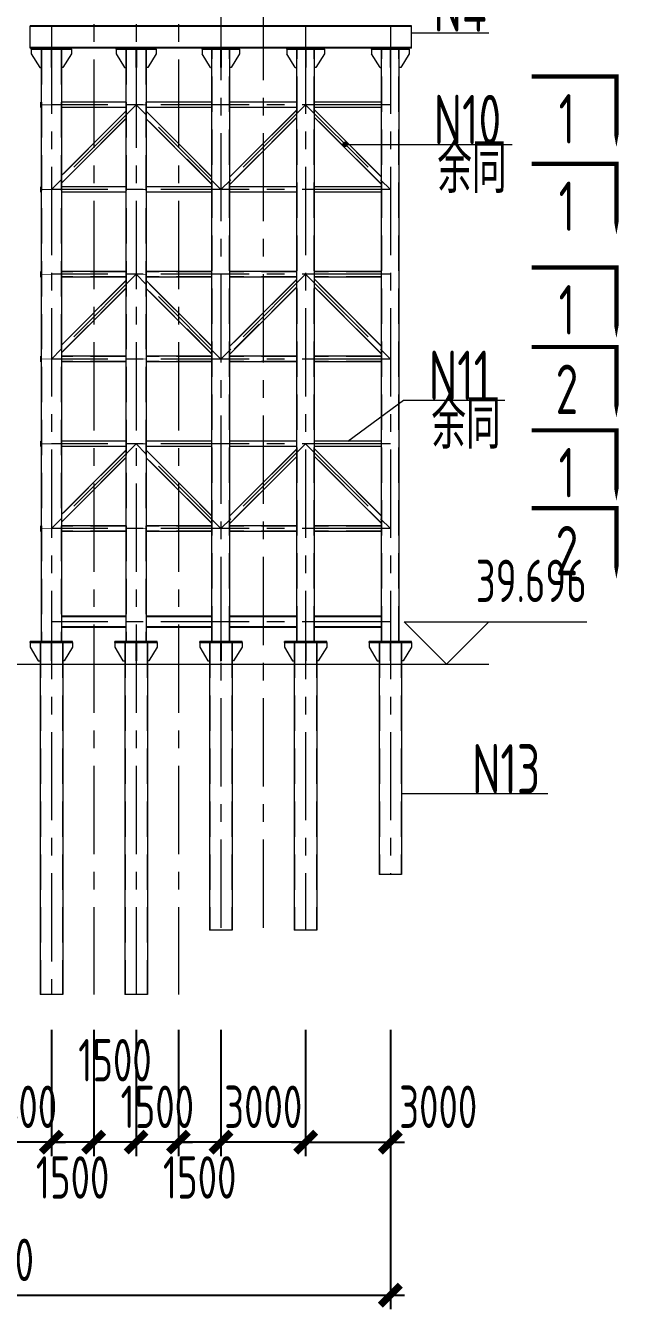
# Model space of a CAD drawing. Extents: x -2876908 to 633791, y -1383861 to 872234.
# Drawn here: x -744545 to -723458, y -1009669 to -964236 of the extents above; entities that cross this region are included whole.
import ezdxf
from ezdxf.enums import TextEntityAlignment as Align

# ---------------------------------------------------------------- set-up
doc = ezdxf.new("R2010")
doc.units = 0
doc.header["$LTSCALE"] = 5
doc.header["$MEASUREMENT"] = 0
for name, pattern in [('CENTER', [2, 1.25, -0.25, 0.25, -0.25]), ('DASH', [0.35, 0.25, -0.1]), ('DASHED', [0.75, 0.5, -0.25])]:
    doc.linetypes.add(name, pattern=pattern)
doc.layers.get('0').update_dxf_attribs({"linetype": 'CONTINUOUS', "lineweight": 25})
doc.layers.get('DEFPOINTS').update_dxf_attribs({"color": 35, "linetype": 'CONTINUOUS', "lineweight": 13})
for name, color, linetype, lineweight in [('3中心线', 6, 'CENTER', 18), ('4虚线', 2, 'DASHED', 18), ('5标注', 3, 'CONTINUOUS', 15), ('6文本', 7, 'CONTINUOUS', 15), ('7边界线', 8, 'CONTINUOUS', 15), ('8轮廓线', 4, 'CONTINUOUS', 15), ('DIM', 3, 'CONTINUOUS', 0), ('REIND', 1, 'CONTINUOUS', 0), ('THIN', 7, 'CONTINUOUS', 0)]:
    doc.layers.add(name, color=color, linetype=linetype, lineweight=lineweight)
doc.layers.add('M_Prof', color=2, linetype='CONTINUOUS')
doc.styles.add('TSSD_Dimension', font='tssdeng.shx', dxfattribs={"width": 0.7, "bigfont": 'hztxt.shx'})
doc.styles.add('TSSD_NORM', font='tssdeng.shx', dxfattribs={"width": 0.7, "bigfont": 'hztxt.shx'})
doc.dimstyles.new('TSSD_100_100', dxfattribs={"dimtxt": 300, "dimasz": 100, "dimexe": 100, "dimexo": 250, "dimgap": 100, "dimtad": 1, "dimdec": 0, "dimzin": 0, "dimdsep": 46, "dimtxsty": 'TSSD_Dimension', "dimblk": 'ARCHTICK', "dimblk1": 'ARCHTICK', "dimblk2": 'ARCHTICK', "dimcen": 0, "dimdle": 100, "dimclrt": 7, "dimadec": 0, "dimazin": 0, "dimtfac": 1, "dimtdec": 0, "dimtix": 1, "dimtmove": 2, "dimatfit": 3, "dimfxl": 1, "dimtolj": 1, "dimtzin": 0, "dimarcsym": 0})

# ---------------------------------------------------------------- blocks, each defined once
blk = doc.blocks.new('_ArchTick')
at = {"color": 0, "linetype": 'ByBlock', "const_width": 0.5}
blk.add_lwpolyline([(-0.707, -0.707), (0.707, 0.707)], dxfattribs=at)
blk = doc.blocks.new('*D1149')
at = {"layer": 'DEFPOINTS', "color": 0, "transparency": 16777216}
for p in [(-760435, -998525), (-731635, -998525), (-731635, -1009169)]:
    blk.add_point(p, dxfattribs=at)
at = {"layer": 'DIM', "color": 0, "lineweight": -2, "transparency": 16777216}
for p, q in [((-760435, -999775), (-760435, -1009669)), ((-731635, -999775), (-731635, -1009669)), ((-760935, -1009169), (-731135, -1009169))]:
    blk.add_line(p, q, dxfattribs=at)
at = {"layer": 'DIM', "color": 0, "lineweight": -2, "transparency": 16777216, "xscale": 500, "yscale": 500, "zscale": 500, "rotation": 180}
blk.add_blockref('_ArchTick', (-760435, -1009169), dxfattribs=at)
at = {"layer": 'DIM', "color": 0, "lineweight": -2, "transparency": 16777216, "xscale": 500, "yscale": 500, "zscale": 500}
blk.add_blockref('_ArchTick', (-731635, -1009169), dxfattribs=at)
at = {"layer": 'DIM', "color": 7, "transparency": 16777216, "insert": (-746035, -1007919), "char_height": 1500, "attachment_point": 5, "style": 'TSSD_Dimension'}
blk.add_mtext('\\A1;28800', dxfattribs=at)
blk = doc.blocks.new('*D1183')
at = {"layer": 'DEFPOINTS', "color": 0, "transparency": 16777216}
for p in [(-737635, -998525), (-734635, -998525), (-737635, -1003752)]:
    blk.add_point(p, dxfattribs=at)
at = {"layer": 'DIM', "color": 0, "lineweight": -2, "transparency": 16777216}
for p, q in [((-737635, -999775), (-737635, -1004252)), ((-734635, -999775), (-734635, -1004252)), ((-737635, -1003752), (-738135, -1003752)), ((-734635, -1003752), (-737635, -1003752)), ((-734635, -1003752), (-734135, -1003752))]:
    blk.add_line(p, q, dxfattribs=at)
at = {"layer": 'DIM', "color": 0, "lineweight": -2, "transparency": 16777216, "xscale": 500, "yscale": 500, "zscale": 500}
blk.add_blockref('_ArchTick', (-737635, -1003752), dxfattribs=at)
at = {"layer": 'DIM', "color": 0, "lineweight": -2, "transparency": 16777216, "xscale": 500, "yscale": 500, "zscale": 500, "rotation": 180}
blk.add_blockref('_ArchTick', (-734635, -1003752), dxfattribs=at)
at = {"layer": 'DIM', "color": 7, "transparency": 16777216, "insert": (-736135, -1002502), "char_height": 1500, "attachment_point": 5, "style": 'TSSD_Dimension'}
blk.add_mtext('\\A1;3000', dxfattribs=at)
blk = doc.blocks.new('*D1184')
at = {"layer": 'DEFPOINTS', "color": 0, "transparency": 16777216}
for p in [(-739135, -998525), (-737635, -998525), (-739135, -1003752)]:
    blk.add_point(p, dxfattribs=at)
at = {"layer": 'DIM', "color": 0, "lineweight": -2, "transparency": 16777216}
for p, q in [((-739135, -999775), (-739135, -1004252)), ((-737635, -999775), (-737635, -1004252)), ((-737135, -1003752), (-739635, -1003752))]:
    blk.add_line(p, q, dxfattribs=at)
at = {"layer": 'DIM', "color": 0, "lineweight": -2, "transparency": 16777216, "xscale": 500, "yscale": 500, "zscale": 500, "rotation": 180}
blk.add_blockref('_ArchTick', (-739135, -1003752), dxfattribs=at)
at = {"layer": 'DIM', "color": 0, "lineweight": -2, "transparency": 16777216, "xscale": 500, "yscale": 500, "zscale": 500}
blk.add_blockref('_ArchTick', (-737635, -1003752), dxfattribs=at)
at = {"layer": 'DIM', "color": 7, "transparency": 16777216, "insert": (-738385, -1005002), "char_height": 1500, "attachment_point": 5, "style": 'TSSD_Dimension'}
blk.add_mtext('\\A1;1500', dxfattribs=at)
blk = doc.blocks.new('*D1185')
at = {"layer": 'DEFPOINTS', "color": 0, "transparency": 16777216}
for p in [(-740635, -998525), (-739135, -998525), (-740635, -1003752)]:
    blk.add_point(p, dxfattribs=at)
at = {"layer": 'DIM', "color": 0, "lineweight": -2, "transparency": 16777216}
for p, q in [((-740635, -999775), (-740635, -1004252)), ((-739135, -999775), (-739135, -1004252)), ((-740635, -1003752), (-741135, -1003752)), ((-739135, -1003752), (-740635, -1003752)), ((-739135, -1003752), (-738635, -1003752))]:
    blk.add_line(p, q, dxfattribs=at)
at = {"layer": 'DIM', "color": 0, "lineweight": -2, "transparency": 16777216, "xscale": 500, "yscale": 500, "zscale": 500}
blk.add_blockref('_ArchTick', (-740635, -1003752), dxfattribs=at)
at = {"layer": 'DIM', "color": 0, "lineweight": -2, "transparency": 16777216, "xscale": 500, "yscale": 500, "zscale": 500, "rotation": 180}
blk.add_blockref('_ArchTick', (-739135, -1003752), dxfattribs=at)
at = {"layer": 'DIM', "color": 7, "transparency": 16777216, "insert": (-739885, -1002502), "char_height": 1500, "attachment_point": 5, "style": 'TSSD_Dimension'}
blk.add_mtext('\\A1;1500', dxfattribs=at)
blk = doc.blocks.new('*D1186')
at = {"layer": 'DEFPOINTS', "color": 0, "transparency": 16777216}
for p in [(-742135, -998525), (-740635, -998525), (-742135, -1003752)]:
    blk.add_point(p, dxfattribs=at)
at = {"layer": 'DIM', "color": 0, "lineweight": -2, "transparency": 16777216}
for p, q in [((-742135, -999775), (-742135, -1004252)), ((-740635, -999775), (-740635, -1004252)), ((-740135, -1003752), (-742635, -1003752))]:
    blk.add_line(p, q, dxfattribs=at)
at = {"layer": 'DIM', "color": 0, "lineweight": -2, "transparency": 16777216, "xscale": 500, "yscale": 500, "zscale": 500, "rotation": 180}
blk.add_blockref('_ArchTick', (-742135, -1003752), dxfattribs=at)
at = {"layer": 'DIM', "color": 0, "lineweight": -2, "transparency": 16777216, "xscale": 500, "yscale": 500, "zscale": 500}
blk.add_blockref('_ArchTick', (-740635, -1003752), dxfattribs=at)
at = {"layer": 'DIM', "color": 7, "transparency": 16777216, "insert": (-741385, -1000852), "char_height": 1500, "attachment_point": 5, "style": 'TSSD_Dimension'}
blk.add_mtext('\\A1;1500', dxfattribs=at)
blk = doc.blocks.new('*D1187')
at = {"layer": 'DEFPOINTS', "color": 0, "transparency": 16777216}
for p in [(-746035, -998525), (-743635, -998525), (-746035, -1003752)]:
    blk.add_point(p, dxfattribs=at)
at = {"layer": 'DIM', "color": 0, "lineweight": -2, "transparency": 16777216}
for p, q in [((-746035, -999775), (-746035, -1004252)), ((-743635, -999775), (-743635, -1004252)), ((-746035, -1003752), (-746535, -1003752)), ((-743635, -1003752), (-746035, -1003752)), ((-743635, -1003752), (-743135, -1003752))]:
    blk.add_line(p, q, dxfattribs=at)
at = {"layer": 'DIM', "color": 0, "lineweight": -2, "transparency": 16777216, "xscale": 500, "yscale": 500, "zscale": 500}
blk.add_blockref('_ArchTick', (-746035, -1003752), dxfattribs=at)
at = {"layer": 'DIM', "color": 0, "lineweight": -2, "transparency": 16777216, "xscale": 500, "yscale": 500, "zscale": 500, "rotation": 180}
blk.add_blockref('_ArchTick', (-743635, -1003752), dxfattribs=at)
at = {"layer": 'DIM', "color": 7, "transparency": 16777216, "insert": (-744835, -1002502), "char_height": 1500, "attachment_point": 5, "style": 'TSSD_Dimension'}
blk.add_mtext('\\A1;2400', dxfattribs=at)
blk = doc.blocks.new('*D1181')
at = {"layer": 'DEFPOINTS', "color": 0, "transparency": 16777216}
for p in [(-734635, -998525), (-731635, -998525), (-731635, -1003752)]:
    blk.add_point(p, dxfattribs=at)
at = {"layer": 'DIM', "color": 0, "lineweight": -2, "transparency": 16777216}
for p, q in [((-734635, -999775), (-734635, -1004252)), ((-731635, -999775), (-731635, -1004252)), ((-735135, -1003752), (-731135, -1003752))]:
    blk.add_line(p, q, dxfattribs=at)
at = {"layer": 'DIM', "color": 0, "lineweight": -2, "transparency": 16777216, "xscale": 500, "yscale": 500, "zscale": 500, "rotation": 180}
blk.add_blockref('_ArchTick', (-734635, -1003752), dxfattribs=at)
at = {"layer": 'DIM', "color": 0, "lineweight": -2, "transparency": 16777216, "xscale": 500, "yscale": 500, "zscale": 500}
blk.add_blockref('_ArchTick', (-731635, -1003752), dxfattribs=at)
at = {"layer": 'DIM', "color": 7, "transparency": 16777216, "insert": (-729941, -1002502), "char_height": 1500, "attachment_point": 5, "style": 'TSSD_Dimension'}
blk.add_mtext('\\A1;3000', dxfattribs=at)
blk = doc.blocks.new('*D1182')
at = {"layer": 'DEFPOINTS', "color": 0, "transparency": 16777216}
for p in [(-743635, -998525), (-742135, -998525), (-743635, -1003752)]:
    blk.add_point(p, dxfattribs=at)
at = {"layer": 'DIM', "color": 0, "lineweight": -2, "transparency": 16777216}
for p, q in [((-743635, -999775), (-743635, -1004252)), ((-742135, -999775), (-742135, -1004252)), ((-741635, -1003752), (-744135, -1003752))]:
    blk.add_line(p, q, dxfattribs=at)
at = {"layer": 'DIM', "color": 0, "lineweight": -2, "transparency": 16777216, "xscale": 500, "yscale": 500, "zscale": 500, "rotation": 180}
blk.add_blockref('_ArchTick', (-743635, -1003752), dxfattribs=at)
at = {"layer": 'DIM', "color": 0, "lineweight": -2, "transparency": 16777216, "xscale": 500, "yscale": 500, "zscale": 500}
blk.add_blockref('_ArchTick', (-742135, -1003752), dxfattribs=at)
at = {"layer": 'DIM', "color": 7, "transparency": 16777216, "insert": (-742885, -1005002), "char_height": 1500, "attachment_point": 5, "style": 'TSSD_Dimension'}
blk.add_mtext('\\A1;1500', dxfattribs=at)

msp = doc.modelspace()

# ---------------------------------------------------------------- linework, layer by layer
at = {"layer": '3中心线', "ltscale": 500}
for p, q in [((-742134.732, -960436.31), (-742134.732, -998525.314)), ((-740634.732, -960436.31), (-740634.732, -998525.314)), ((-739134.732, -960436.31), (-739134.732, -998525.314)), ((-737634.732, -963036.31), (-737634.732, -996247.263)), ((-736134.732, -963036.31), (-736134.732, -996247.263)), ((-743634.732, -964236.31), (-743634.732, -998525.314)), ((-734634.732, -964236.31), (-734634.732, -996247.263)), ((-731634.732, -964236.31), (-731634.732, -994276.647)), ((-731634.732, -967036.31), (-743634.732, -967036.31)), ((-740634.732, -967036.31), (-743634.732, -970036.31)), ((-737634.732, -970036.31), (-740634.732, -967036.31)), ((-734634.732, -967036.31), (-737634.732, -970036.31)), ((-734634.732, -967036.31), (-731634.732, -970036.31)), ((-731634.732, -970036.31), (-743634.732, -970036.31)), ((-731634.732, -973036.31), (-743634.732, -973036.31)), ((-740634.732, -973036.31), (-743634.732, -976036.31)), ((-737634.732, -976036.31), (-740634.732, -973036.31)), ((-734634.732, -973036.31), (-737634.732, -976036.31)), ((-734634.732, -973036.31), (-731634.732, -976036.31)), ((-731634.732, -976036.31), (-743634.732, -976036.31)), ((-731634.732, -979036.31), (-743634.732, -979036.31)), ((-740634.732, -979036.31), (-743634.732, -982036.31)), ((-737634.732, -982036.31), (-740634.732, -979036.31)), ((-734634.732, -979036.31), (-737634.732, -982036.31)), ((-734634.732, -979036.31), (-731634.732, -982036.31)), ((-731634.732, -982036.31), (-743634.732, -982036.31)), ((-731634.732, -985335.992), (-743634.732, -985335.992))]:
    msp.add_line(p, q, dxfattribs=at)
at = {"layer": '4虚线', "ltscale": 500}
for p, q in [((-743982.732, -965066.31), (-743982.732, -986035.992)), ((-743286.732, -965066.31), (-743286.732, -986035.992)), ((-740982.732, -965066.31), (-740982.732, -986035.992)), ((-740286.732, -965066.31), (-740286.732, -986035.992)), ((-737939.732, -986035.992), (-737939.732, -965066.31)), ((-737329.732, -986035.992), (-737329.732, -965066.31)), ((-734939.732, -986035.992), (-734939.732, -965066.31)), ((-734329.732, -986035.992), (-734329.732, -965066.31)), ((-731939.732, -986035.992), (-731939.732, -965066.31)), ((-731329.732, -986035.992), (-731329.732, -965066.31)), ((-740994.732, -966945.31), (-743274.732, -966945.31)), ((-740994.732, -967127.31), (-743274.732, -967127.31)), ((-737949.732, -966945.31), (-740274.732, -966945.31)), ((-737949.732, -967127.31), (-740274.732, -967127.31)), ((-734949.732, -966945.31), (-737319.732, -966945.31)), ((-734949.732, -967127.31), (-737319.732, -967127.31)), ((-734949.732, -967222.616), (-737319.732, -969592.616)), ((-731949.732, -966945.31), (-734319.732, -966945.31)), ((-731949.732, -967127.31), (-734319.732, -967127.31)), ((-731949.732, -969592.616), (-734319.732, -967222.616)), ((-740994.732, -967267.616), (-743274.732, -969547.616)), ((-740994.732, -967525.003), (-743274.732, -969805.003)), ((-737949.732, -969592.616), (-740274.732, -967267.616)), ((-737949.732, -969850.003), (-740274.732, -967525.003)), ((-734949.732, -967480.003), (-737319.732, -969850.003)), ((-731949.732, -969850.003), (-734319.732, -967480.003)), ((-740994.732, -969945.31), (-743274.732, -969945.31)), ((-737949.732, -969945.31), (-740274.732, -969945.31)), ((-734949.732, -969945.31), (-737319.732, -969945.31)), ((-731949.732, -969945.31), (-734319.732, -969945.31)), ((-740994.732, -970127.31), (-743274.732, -970127.31)), ((-737949.732, -970127.31), (-740274.732, -970127.31)), ((-734949.732, -970127.31), (-737319.732, -970127.31)), ((-731949.732, -970127.31), (-734319.732, -970127.31)), ((-740994.732, -972945.31), (-743274.732, -972945.31)), ((-740994.732, -973127.31), (-743274.732, -973127.31)), ((-737949.732, -972945.31), (-740274.732, -972945.31)), ((-737949.732, -973127.31), (-740274.732, -973127.31)), ((-734949.732, -972945.31), (-737319.732, -972945.31)), ((-734949.732, -973127.31), (-737319.732, -973127.31)), ((-731949.732, -972945.31), (-734319.732, -972945.31)), ((-731949.732, -973127.31), (-734319.732, -973127.31)), ((-740994.732, -973267.616), (-743274.732, -975547.616)), ((-740994.732, -973525.003), (-743274.732, -975805.003)), ((-737949.732, -975592.616), (-740274.732, -973267.616)), ((-737949.732, -975850.003), (-740274.732, -973525.003)), ((-734949.732, -973222.616), (-737319.732, -975592.616)), ((-734949.732, -973480.003), (-737319.732, -975850.003)), ((-731949.732, -975592.616), (-734319.732, -973222.616)), ((-731949.732, -975850.003), (-734319.732, -973480.003)), ((-740994.732, -975945.31), (-743274.732, -975945.31)), ((-740994.732, -976127.31), (-743274.732, -976127.31)), ((-737949.732, -975945.31), (-740274.732, -975945.31)), ((-737949.732, -976127.31), (-740274.732, -976127.31)), ((-734949.732, -975945.31), (-737319.732, -975945.31)), ((-734949.732, -976127.31), (-737319.732, -976127.31)), ((-731949.732, -975945.31), (-734319.732, -975945.31)), ((-731949.732, -976127.31), (-734319.732, -976127.31)), ((-740994.732, -978945.31), (-743274.732, -978945.31)), ((-737949.732, -978945.31), (-740274.732, -978945.31)), ((-734949.732, -978945.31), (-737319.732, -978945.31)), ((-731949.732, -978945.31), (-734319.732, -978945.31)), ((-740994.732, -979127.31), (-743274.732, -979127.31)), ((-740994.732, -979267.616), (-743274.732, -981547.616)), ((-740994.732, -979525.003), (-743274.732, -981805.003)), ((-737949.732, -979127.31), (-740274.732, -979127.31)), ((-737949.732, -981592.616), (-740274.732, -979267.616)), ((-737949.732, -981850.003), (-740274.732, -979525.003)), ((-734949.732, -979127.31), (-737319.732, -979127.31)), ((-734949.732, -979222.616), (-737319.732, -981592.616)), ((-734949.732, -979480.003), (-737319.732, -981850.003)), ((-731949.732, -979127.31), (-734319.732, -979127.31)), ((-731949.732, -981592.616), (-734319.732, -979222.616)), ((-731949.732, -981850.003), (-734319.732, -979480.003)), ((-740994.732, -981945.31), (-743274.732, -981945.31)), ((-740994.732, -982127.31), (-743274.732, -982127.31)), ((-737949.732, -981945.31), (-740274.732, -981945.31)), ((-737949.732, -982127.31), (-740274.732, -982127.31)), ((-734949.732, -981945.31), (-737319.732, -981945.31)), ((-734949.732, -982127.31), (-737319.732, -982127.31)), ((-731949.732, -981945.31), (-734319.732, -981945.31)), ((-731949.732, -982127.31), (-734319.732, -982127.31)), ((-744022.732, -986065.992), (-744022.732, -998525.314)), ((-743246.732, -986065.992), (-743246.732, -998525.314)), ((-741022.732, -986065.992), (-741022.732, -998525.314)), ((-740246.732, -986065.992), (-740246.732, -998525.314)), ((-738022.732, -986065.992), (-738022.732, -996247.263)), ((-737246.732, -986065.992), (-737246.732, -996247.263)), ((-735022.732, -986065.992), (-735022.732, -996247.263)), ((-734246.732, -986065.992), (-734246.732, -996247.263)), ((-732022.732, -986065.992), (-732022.732, -994276.647)), ((-731246.732, -986065.992), (-731246.732, -994276.647))]:
    msp.add_line(p, q, dxfattribs=at)
at = {"layer": '5标注'}
for p, q in [((-730884.732, -964486.31), (-728150.627, -964486.31)), ((-733234.732, -968436.31), (-727325.777, -968436.31)), ((-733134.732, -978939.31), (-731174.033, -977488.749)), ((-731174.033, -977488.749), (-727584.643, -977488.749)), ((-731234.732, -991416.056), (-726057.346, -991416.056))]:
    msp.add_line(p, q, dxfattribs=at)
at = {"layer": '5标注', "flags": 128}
for points in [[(-726633.355, -966032.523, 150, 150, 0), (-723633.355, -966032.523, 150, 150, 0), (-723633.355, -967532.523, 350, 0, 0), (-723633.355, -968532.523, 0, 0, 0)], [(-726633.355, -969128.082, 150, 150, 0), (-723633.355, -969128.082, 150, 150, 0), (-723633.355, -970628.082, 350, 0, 0), (-723633.355, -971628.082, 0, 0, 0)], [(-726633.355, -972792.225, 150, 150, 0), (-723633.355, -972792.225, 150, 150, 0), (-723633.355, -974292.225, 350, 0, 0), (-723633.355, -975292.225, 0, 0, 0)], [(-726633.355, -975607.501, 150, 150, 0), (-723633.355, -975607.501, 150, 150, 0), (-723633.355, -977107.501, 350, 0, 0), (-723633.355, -978107.501, 0, 0, 0)], [(-726633.355, -978557.273, 150, 150, 0), (-723633.355, -978557.273, 150, 150, 0), (-723633.355, -980057.273, 350, 0, 0), (-723633.355, -981057.273, 0, 0, 0)], [(-726633.355, -981316.773, 150, 150, 0), (-723633.355, -981316.773, 150, 150, 0), (-723633.355, -982816.773, 350, 0, 0), (-723633.355, -983816.773, 0, 0, 0)]]:
    msp.add_lwpolyline(points, format="xyseb", dxfattribs=at)
at = {"layer": '5标注', "linetype": 'DASH', "ltscale": 100, "const_width": 30, "flags": 128}
for points in [[(-743274.732, -967036.31), (-743994.732, -967036.31)], [(-740274.732, -967036.31), (-740994.732, -967036.31)], [(-743274.732, -970036.31), (-743994.732, -970036.31)], [(-740274.732, -970036.31), (-740994.732, -970036.31)], [(-743274.732, -973036.31), (-743994.732, -973036.31)], [(-740274.732, -973036.31), (-740994.732, -973036.31)], [(-743274.732, -976036.31), (-743994.732, -976036.31)], [(-740274.732, -976036.31), (-740994.732, -976036.31)], [(-743274.732, -979036.31), (-743994.732, -979036.31)], [(-740274.732, -979036.31), (-740994.732, -979036.31)], [(-743274.732, -982036.31), (-743994.732, -982036.31)], [(-740274.732, -982036.31), (-740994.732, -982036.31)]]:
    msp.add_lwpolyline(points, dxfattribs=at)
at = {"layer": '7边界线'}
msp.add_line((-762375.714, -986836.31), (-729811.844, -986836.31), dxfattribs=at)
at = {"layer": '8轮廓线'}
for p, q in [((-738384.732, -964236.31), (-744384.732, -964236.31)), ((-744384.732, -965036.31), (-744384.732, -964236.31)), ((-738384.732, -964264.31), (-744384.732, -964264.31)), ((-730884.732, -964236.31), (-738384.732, -964236.31)), ((-730884.732, -964264.31), (-738384.732, -964264.31)), ((-730884.732, -965036.31), (-730884.732, -964236.31)), ((-738384.732, -965008.31), (-744384.732, -965008.31)), ((-738384.732, -965036.31), (-744384.732, -965036.31)), ((-742884.732, -965036.31), (-744384.732, -965036.31)), ((-744344.732, -965066.31), (-744344.732, -965036.31)), ((-744344.732, -965066.31), (-742924.732, -965066.31)), ((-744344.732, -965066.31), (-744344.732, -965236.31)), ((-744344.732, -965236.31), (-744044.732, -965716.31)), ((-743994.732, -965066.31), (-743994.732, -986035.992)), ((-743644.732, -965066.31), (-743644.732, -965716.31)), ((-743624.732, -965066.31), (-743624.732, -965716.31)), ((-743274.732, -965066.31), (-743274.732, -986035.992)), ((-742924.732, -965236.31), (-743224.732, -965716.31)), ((-742924.732, -965066.31), (-742924.732, -965036.31)), ((-742924.732, -965066.31), (-742924.732, -965236.31)), ((-738384.732, -965036.31), (-741384.732, -965036.31)), ((-741344.732, -965066.31), (-741344.732, -965036.31)), ((-741344.732, -965066.31), (-739924.732, -965066.31)), ((-741344.732, -965066.31), (-741344.732, -965236.31)), ((-741344.732, -965236.31), (-741044.732, -965716.31)), ((-740994.732, -965066.31), (-740994.732, -986035.992)), ((-740644.732, -965066.31), (-740644.732, -965716.31)), ((-740624.732, -965066.31), (-740624.732, -965716.31)), ((-740274.732, -965066.31), (-740274.732, -986035.992)), ((-739924.732, -965236.31), (-740224.732, -965716.31)), ((-739924.732, -965066.31), (-739924.732, -965036.31)), ((-739924.732, -965066.31), (-739924.732, -965236.31)), ((-730884.732, -965008.31), (-738384.732, -965008.31)), ((-730884.732, -965036.31), (-738384.732, -965036.31)), ((-738299.732, -965066.31), (-738299.732, -965036.31)), ((-736969.732, -965036.31), (-738299.732, -965036.31)), ((-738299.732, -965066.31), (-736969.732, -965066.31)), ((-738299.732, -965066.31), (-738299.732, -965236.31)), ((-738299.732, -965066.31), (-738299.732, -965236.31)), ((-737999.732, -965716.31), (-738299.732, -965236.31)), ((-737949.732, -986035.992), (-737949.732, -965066.31)), ((-737644.732, -965066.31), (-737644.732, -965716.31)), ((-737624.732, -965066.31), (-737624.732, -965716.31)), ((-737319.732, -986035.992), (-737319.732, -965066.31)), ((-736969.732, -965236.31), (-737269.732, -965716.31)), ((-736969.732, -965066.31), (-736969.732, -965036.31)), ((-736969.732, -965066.31), (-736969.732, -965236.31)), ((-735299.732, -965066.31), (-735299.732, -965036.31)), ((-733969.732, -965036.31), (-735299.732, -965036.31)), ((-735299.732, -965066.31), (-733969.732, -965066.31)), ((-735299.732, -965066.31), (-735299.732, -965236.31)), ((-735299.732, -965066.31), (-735299.732, -965236.31)), ((-734999.732, -965716.31), (-735299.732, -965236.31)), ((-734949.732, -986035.992), (-734949.732, -965066.31)), ((-734644.732, -965066.31), (-734644.732, -965716.31)), ((-734624.732, -965066.31), (-734624.732, -965716.31)), ((-734319.732, -986035.992), (-734319.732, -965066.31)), ((-733969.732, -965236.31), (-734269.732, -965716.31)), ((-733969.732, -965066.31), (-733969.732, -965036.31)), ((-733969.732, -965066.31), (-733969.732, -965236.31)), ((-732299.732, -965066.31), (-732299.732, -965036.31)), ((-730969.732, -965036.31), (-732299.732, -965036.31)), ((-732299.732, -965066.31), (-730969.732, -965066.31)), ((-732299.732, -965066.31), (-732299.732, -965236.31)), ((-732299.732, -965066.31), (-732299.732, -965236.31)), ((-731999.732, -965716.31), (-732299.732, -965236.31)), ((-731949.732, -986035.992), (-731949.732, -965066.31)), ((-731644.732, -965066.31), (-731644.732, -965716.31)), ((-731624.732, -965066.31), (-731624.732, -965716.31)), ((-731319.732, -986035.992), (-731319.732, -965066.31)), ((-730969.732, -965236.31), (-731269.732, -965716.31)), ((-730969.732, -965066.31), (-730969.732, -965036.31)), ((-730969.732, -965066.31), (-730969.732, -965236.31)), ((-744044.732, -965716.31), (-743994.732, -965716.31)), ((-743644.732, -965716.31), (-743624.732, -965716.31)), ((-743224.732, -965716.31), (-743274.732, -965716.31)), ((-741044.732, -965716.31), (-740994.732, -965716.31)), ((-740644.732, -965716.31), (-740624.732, -965716.31)), ((-740224.732, -965716.31), (-740274.732, -965716.31)), ((-737999.732, -965716.31), (-737949.732, -965716.31)), ((-737644.732, -965716.31), (-737624.732, -965716.31)), ((-737269.732, -965716.31), (-737319.732, -965716.31)), ((-734999.732, -965716.31), (-734949.732, -965716.31)), ((-734644.732, -965716.31), (-734624.732, -965716.31)), ((-734269.732, -965716.31), (-734319.732, -965716.31)), ((-731999.732, -965716.31), (-731949.732, -965716.31)), ((-731644.732, -965716.31), (-731624.732, -965716.31)), ((-731269.732, -965716.31), (-731319.732, -965716.31)), ((-740994.732, -966939.31), (-743274.732, -966939.31)), ((-740994.732, -967133.31), (-743274.732, -967133.31)), ((-740994.732, -967259.131), (-743274.732, -969539.131)), ((-737949.732, -966939.31), (-740274.732, -966939.31)), ((-737949.732, -967133.31), (-740274.732, -967133.31)), ((-737949.732, -969584.131), (-740274.732, -967259.131)), ((-734949.732, -966939.31), (-737319.732, -966939.31)), ((-734949.732, -967133.31), (-737319.732, -967133.31)), ((-734949.732, -967214.131), (-737319.732, -969584.131)), ((-731949.732, -966939.31), (-734319.732, -966939.31)), ((-731949.732, -967133.31), (-734319.732, -967133.31)), ((-731949.732, -969584.131), (-734319.732, -967214.131)), ((-740994.732, -967533.489), (-743274.732, -969813.489)), ((-737949.732, -969858.489), (-740274.732, -967533.489)), ((-734949.732, -967488.489), (-737319.732, -969858.489)), ((-731949.732, -969858.489), (-734319.732, -967488.489)), ((-740994.732, -969939.31), (-743274.732, -969939.31)), ((-737949.732, -969939.31), (-740274.732, -969939.31)), ((-734949.732, -969939.31), (-737319.732, -969939.31)), ((-731949.732, -969939.31), (-734319.732, -969939.31)), ((-740994.732, -970133.31), (-743274.732, -970133.31)), ((-737949.732, -970133.31), (-740274.732, -970133.31)), ((-734949.732, -970133.31), (-737319.732, -970133.31)), ((-731949.732, -970133.31), (-734319.732, -970133.31)), ((-740994.732, -972939.31), (-743274.732, -972939.31)), ((-740994.732, -973133.31), (-743274.732, -973133.31)), ((-737949.732, -972939.31), (-740274.732, -972939.31)), ((-737949.732, -973133.31), (-740274.732, -973133.31)), ((-734949.732, -972939.31), (-737319.732, -972939.31)), ((-734949.732, -973133.31), (-737319.732, -973133.31)), ((-731949.732, -972939.31), (-734319.732, -972939.31)), ((-731949.732, -973133.31), (-734319.732, -973133.31)), ((-740994.732, -973259.131), (-743274.732, -975539.131)), ((-740994.732, -973533.489), (-743274.732, -975813.489)), ((-737949.732, -975584.131), (-740274.732, -973259.131)), ((-737949.732, -975858.489), (-740274.732, -973533.489)), ((-734949.732, -973214.131), (-737319.732, -975584.131)), ((-734949.732, -973488.489), (-737319.732, -975858.489)), ((-731949.732, -975584.131), (-734319.732, -973214.131)), ((-731949.732, -975858.489), (-734319.732, -973488.489)), ((-740994.732, -975939.31), (-743274.732, -975939.31)), ((-740994.732, -976133.31), (-743274.732, -976133.31)), ((-737949.732, -975939.31), (-740274.732, -975939.31)), ((-737949.732, -976133.31), (-740274.732, -976133.31)), ((-734949.732, -975939.31), (-737319.732, -975939.31)), ((-734949.732, -976133.31), (-737319.732, -976133.31)), ((-731949.732, -975939.31), (-734319.732, -975939.31)), ((-731949.732, -976133.31), (-734319.732, -976133.31)), ((-740994.732, -978939.31), (-743274.732, -978939.31)), ((-737949.732, -978939.31), (-740274.732, -978939.31)), ((-734949.732, -978939.31), (-737319.732, -978939.31)), ((-731949.732, -978939.31), (-734319.732, -978939.31)), ((-740994.732, -979133.31), (-743274.732, -979133.31)), ((-740994.732, -979259.131), (-743274.732, -981539.131)), ((-737949.732, -979133.31), (-740274.732, -979133.31)), ((-737949.732, -981584.131), (-740274.732, -979259.131)), ((-734949.732, -979133.31), (-737319.732, -979133.31)), ((-734949.732, -979214.131), (-737319.732, -981584.131)), ((-734949.732, -979488.489), (-737319.732, -981858.489)), ((-731949.732, -979133.31), (-734319.732, -979133.31)), ((-731949.732, -981584.131), (-734319.732, -979214.131)), ((-731949.732, -981858.489), (-734319.732, -979488.489)), ((-740994.732, -979533.489), (-743274.732, -981813.489)), ((-737949.732, -981858.489), (-740274.732, -979533.489)), ((-740994.732, -981939.31), (-743274.732, -981939.31)), ((-740994.732, -982133.31), (-743274.732, -982133.31)), ((-737949.732, -981939.31), (-740274.732, -981939.31)), ((-737949.732, -982133.31), (-740274.732, -982133.31)), ((-734949.732, -981939.31), (-737319.732, -981939.31)), ((-734949.732, -982133.31), (-737319.732, -982133.31)), ((-731949.732, -981939.31), (-734319.732, -981939.31)), ((-731949.732, -982133.31), (-734319.732, -982133.31)), ((-740994.732, -985135.992), (-743274.732, -985135.992)), ((-740994.732, -985156.992), (-743274.732, -985156.992)), ((-737949.732, -985135.992), (-740274.732, -985135.992)), ((-737949.732, -985156.992), (-740274.732, -985156.992)), ((-734949.732, -985135.992), (-737319.732, -985135.992)), ((-734949.732, -985156.992), (-737319.732, -985156.992)), ((-731949.732, -985135.992), (-734319.732, -985135.992)), ((-731949.732, -985156.992), (-734319.732, -985156.992)), ((-740994.732, -985514.992), (-743274.732, -985514.992)), ((-740994.732, -985535.992), (-743274.732, -985535.992)), ((-737949.732, -985514.992), (-740274.732, -985514.992)), ((-737949.732, -985535.992), (-740274.732, -985535.992)), ((-734949.732, -985514.992), (-737319.732, -985514.992)), ((-734949.732, -985535.992), (-737319.732, -985535.992)), ((-731949.732, -985514.992), (-734319.732, -985514.992)), ((-731949.732, -985535.992), (-734319.732, -985535.992)), ((-744384.732, -986065.992), (-744384.732, -986035.992)), ((-742884.732, -986035.992), (-744384.732, -986035.992)), ((-744384.732, -986065.992), (-742884.732, -986065.992)), ((-744384.732, -986065.992), (-744384.732, -986235.992)), ((-744384.732, -986235.992), (-744100.436, -986715.992)), ((-743234.732, -986035.992), (-744034.732, -986035.992)), ((-744034.732, -986065.992), (-744034.732, -998525.314)), ((-743644.732, -986065.992), (-743644.732, -986715.992)), ((-743624.732, -986065.992), (-743624.732, -986715.992)), ((-743234.732, -986065.992), (-743234.732, -998525.314)), ((-742884.732, -986235.992), (-743184.732, -986715.992)), ((-742884.732, -986065.992), (-742884.732, -986035.992)), ((-742884.732, -986065.992), (-742884.732, -986235.992)), ((-741384.732, -986065.992), (-741384.732, -986035.992)), ((-739884.732, -986035.992), (-741384.732, -986035.992)), ((-741384.732, -986065.992), (-739884.732, -986065.992)), ((-741384.732, -986065.992), (-741384.732, -986235.992)), ((-741384.732, -986235.992), (-741100.436, -986715.992)), ((-740234.732, -986035.992), (-741034.732, -986035.992)), ((-741034.732, -986065.992), (-741034.732, -998525.314)), ((-740644.732, -986065.992), (-740644.732, -986715.992)), ((-740624.732, -986065.992), (-740624.732, -986715.992)), ((-740234.732, -986065.992), (-740234.732, -998525.314)), ((-739884.732, -986235.992), (-740184.732, -986715.992)), ((-739884.732, -986065.992), (-739884.732, -986035.992)), ((-739884.732, -986065.992), (-739884.732, -986235.992)), ((-738384.732, -986065.992), (-738384.732, -986035.992)), ((-736884.732, -986035.992), (-738384.732, -986035.992)), ((-738384.732, -986065.992), (-736884.732, -986065.992)), ((-738384.732, -986065.992), (-738384.732, -986235.992)), ((-738384.732, -986235.992), (-738100.436, -986715.992)), ((-737234.732, -986035.992), (-738034.732, -986035.992)), ((-738034.732, -986065.992), (-738034.732, -996247.263)), ((-737644.732, -986065.992), (-737644.732, -986715.992)), ((-737624.732, -986065.992), (-737624.732, -986715.992)), ((-737234.732, -986065.992), (-737234.732, -996247.263)), ((-736884.732, -986235.992), (-737184.732, -986715.992)), ((-736884.732, -986065.992), (-736884.732, -986035.992)), ((-736884.732, -986065.992), (-736884.732, -986235.992)), ((-735384.732, -986065.992), (-735384.732, -986035.992)), ((-733884.732, -986035.992), (-735384.732, -986035.992)), ((-735384.732, -986065.992), (-733884.732, -986065.992)), ((-735384.732, -986065.992), (-735384.732, -986235.992)), ((-735384.732, -986235.992), (-735100.436, -986715.992)), ((-734234.732, -986035.992), (-735034.732, -986035.992)), ((-735034.732, -986065.992), (-735034.732, -996247.263)), ((-734644.732, -986065.992), (-734644.732, -986715.992)), ((-734624.732, -986065.992), (-734624.732, -986715.992)), ((-734234.732, -986065.992), (-734234.732, -996247.263)), ((-733884.732, -986235.992), (-734184.732, -986715.992)), ((-733884.732, -986065.992), (-733884.732, -986035.992)), ((-733884.732, -986065.992), (-733884.732, -986235.992)), ((-732384.732, -986065.992), (-732384.732, -986035.992)), ((-730884.732, -986035.992), (-732384.732, -986035.992)), ((-732384.732, -986065.992), (-730884.732, -986065.992)), ((-732384.732, -986065.992), (-732384.732, -986235.992)), ((-732384.732, -986235.992), (-732100.436, -986715.992)), ((-731234.732, -986035.992), (-732034.732, -986035.992)), ((-732034.732, -986065.992), (-732034.732, -994276.647)), ((-731644.732, -986065.992), (-731644.732, -986715.992)), ((-731624.732, -986065.992), (-731624.732, -986715.992)), ((-731234.732, -986065.992), (-731234.732, -994276.647)), ((-730884.732, -986235.992), (-731184.732, -986715.992)), ((-730884.732, -986065.992), (-730884.732, -986035.992)), ((-730884.732, -986065.992), (-730884.732, -986235.992)), ((-744100.436, -986715.992), (-744034.732, -986715.992)), ((-743644.732, -986715.992), (-743624.732, -986715.992)), ((-743184.732, -986715.992), (-743234.732, -986715.992)), ((-741100.436, -986715.992), (-741034.732, -986715.992)), ((-740644.732, -986715.992), (-740624.732, -986715.992)), ((-740184.732, -986715.992), (-740234.732, -986715.992)), ((-738100.436, -986715.992), (-738034.732, -986715.992)), ((-737644.732, -986715.992), (-737624.732, -986715.992)), ((-737184.732, -986715.992), (-737234.732, -986715.992)), ((-735100.436, -986715.992), (-735034.732, -986715.992)), ((-734644.732, -986715.992), (-734624.732, -986715.992)), ((-734184.732, -986715.992), (-734234.732, -986715.992)), ((-732100.436, -986715.992), (-732034.732, -986715.992)), ((-731644.732, -986715.992), (-731624.732, -986715.992)), ((-731184.732, -986715.992), (-731234.732, -986715.992)), ((-731234.732, -994276.647), (-732034.732, -994276.647)), ((-737234.732, -996247.263), (-738034.732, -996247.263)), ((-734234.732, -996247.263), (-735034.732, -996247.263)), ((-743234.732, -998525.314), (-744034.732, -998525.314)), ((-740234.732, -998525.314), (-741034.732, -998525.314))]:
    msp.add_line(p, q, dxfattribs=at)
at = {"layer": 'M_Prof'}
for p, q in [((-743994.732, -967133.31), (-743994.732, -966939.31)), ((-743994.732, -970133.31), (-743994.732, -969939.31)), ((-743994.732, -973133.31), (-743994.732, -972939.31)), ((-743994.732, -976133.31), (-743994.732, -975939.31)), ((-743994.732, -979133.31), (-743994.732, -978939.31)), ((-743994.732, -982133.31), (-743994.732, -981939.31))]:
    msp.add_line(p, q, dxfattribs=at)
at = {"layer": 'REIND', "const_width": 100}
msp.add_lwpolyline([(-733284.732, -968436.31, 1), (-733184.732, -968436.31, 1)], format="xyb", close=True, dxfattribs=at)
at = {"layer": 'THIN'}
for p, q in [((-729650.074, -986836.31), (-731150.074, -985336.31)), ((-731150.074, -985336.31), (-728150.074, -985336.31)), ((-729650.074, -986836.31), (-728150.074, -985336.31)), ((-728150.074, -985336.31), (-724683.728, -985336.31)), ((-730479.663, -986836.31), (-728150.074, -986836.31))]:
    msp.add_line(p, q, dxfattribs=at)

# ---------------------------------------------------------------- texts
at = {"layer": '5标注', "color": 7, "char_height": 1750, "attachment_point": 7, "style": 'TSSD_NORM'}
for s, insert in [('N4', (-730107.133, -964453.81)), ('N10', (-730102.162, -968436.31)), ('余同', (-729973.784, -970159.357)), ('N11', (-730271.507, -977488.749)), ('余同', (-730183.357, -979211.796)), ('N13', (-728744.21, -991416.056))]:
    msp.add_mtext(s, dxfattribs=dict(at, insert=insert))
at = {"layer": '6文本', "style": 'TSSD_NORM', "width": 0.7}
for s, p in [('1', (-725383.355, -967532.523)), ('1', (-725383.355, -970628.082)), ('1', (-725383.355, -974292.225)), ('2', (-725383.355, -977107.501)), ('1', (-725383.355, -980057.273)), ('2', (-725383.355, -982816.773))]:
    msp.add_text(s, height=1750, dxfattribs=at).set_placement(p, align=Align.MIDDLE_CENTER)
at = {"layer": 'DIM', "color": 7, "style": 'TSSD_Dimension', "width": 0.7}
msp.add_text('39.696', height=1500, dxfattribs=at).set_placement((-724683.728, -985086.31), align=Align.BOTTOM_RIGHT)

# ---------------------------------------------------------------- dimensions: what is measured, and where the dimension line sits
at = {"layer": 'DIM'}
dim = msp.add_linear_dim(base=(-731634.732, -1009169.053), p1=(-760434.726, -998525.314), p2=(-731634.732, -998525.314), dimstyle='TSSD_100_100', override={"dimtxt": 1500, "dimasz": 500, "dimexe": 500, "dimexo": 1250, "dimgap": 500, "dimdle": 500}, dxfattribs=at)
dim.commit()
dim.dimension.update_dxf_attribs({"geometry": '*D1149', "text_midpoint": (-746034.729, -1007919.053)})
for base, p1, p2, picture, middle in [((-746034.729, -1003752.048), (-743634.732, -998525.314), (-746034.729, -998525.314), '*D1187', (-744834.73, -1002502.048)), ((-740634.732, -1003752.048), (-739134.732, -998525.314), (-740634.732, -998525.314), '*D1185', (-739884.732, -1002502.048)), ((-737634.732, -1003752.048), (-734634.732, -998525.314), (-737634.732, -998525.314), '*D1183', (-736134.732, -1002502.048))]:
    dim = msp.add_linear_dim(base=base, p1=p1, p2=p2, angle=180, dimstyle='TSSD_100_100', override={"dimtxt": 1500, "dimasz": 500, "dimexe": 500, "dimexo": 1250, "dimgap": 500, "dimdle": 500}, dxfattribs=at)
    dim.commit()
    dim.dimension.update_dxf_attribs({"geometry": picture, "text_midpoint": middle})
for base, p1, p2, picture, middle in [((-743634.732, -1003752.048), (-742134.732, -998525.314), (-743634.732, -998525.314), '*D1182', (-742884.732, -1005002.048)), ((-742134.732, -1003752.048), (-740634.732, -998525.314), (-742134.732, -998525.314), '*D1186', (-741384.732, -1000852.048)), ((-739134.732, -1003752.048), (-737634.732, -998525.314), (-739134.732, -998525.314), '*D1184', (-738384.732, -1005002.048)), ((-731634.732, -1003752.048), (-734634.732, -998525.314), (-731634.732, -998525.314), '*D1181', (-729940.501, -1002502.048))]:
    dim = msp.add_linear_dim(base=base, p1=p1, p2=p2, angle=180, dimstyle='TSSD_100_100', override={"dimtxt": 1500, "dimasz": 500, "dimexe": 500, "dimexo": 1250, "dimgap": 500, "dimdle": 500}, dxfattribs=at)
    dim.commit()
    dim.dimension.update_dxf_attribs({"geometry": picture, "text_midpoint": middle, "dimtype": 160})

doc.saveas('drawing.dxf')
